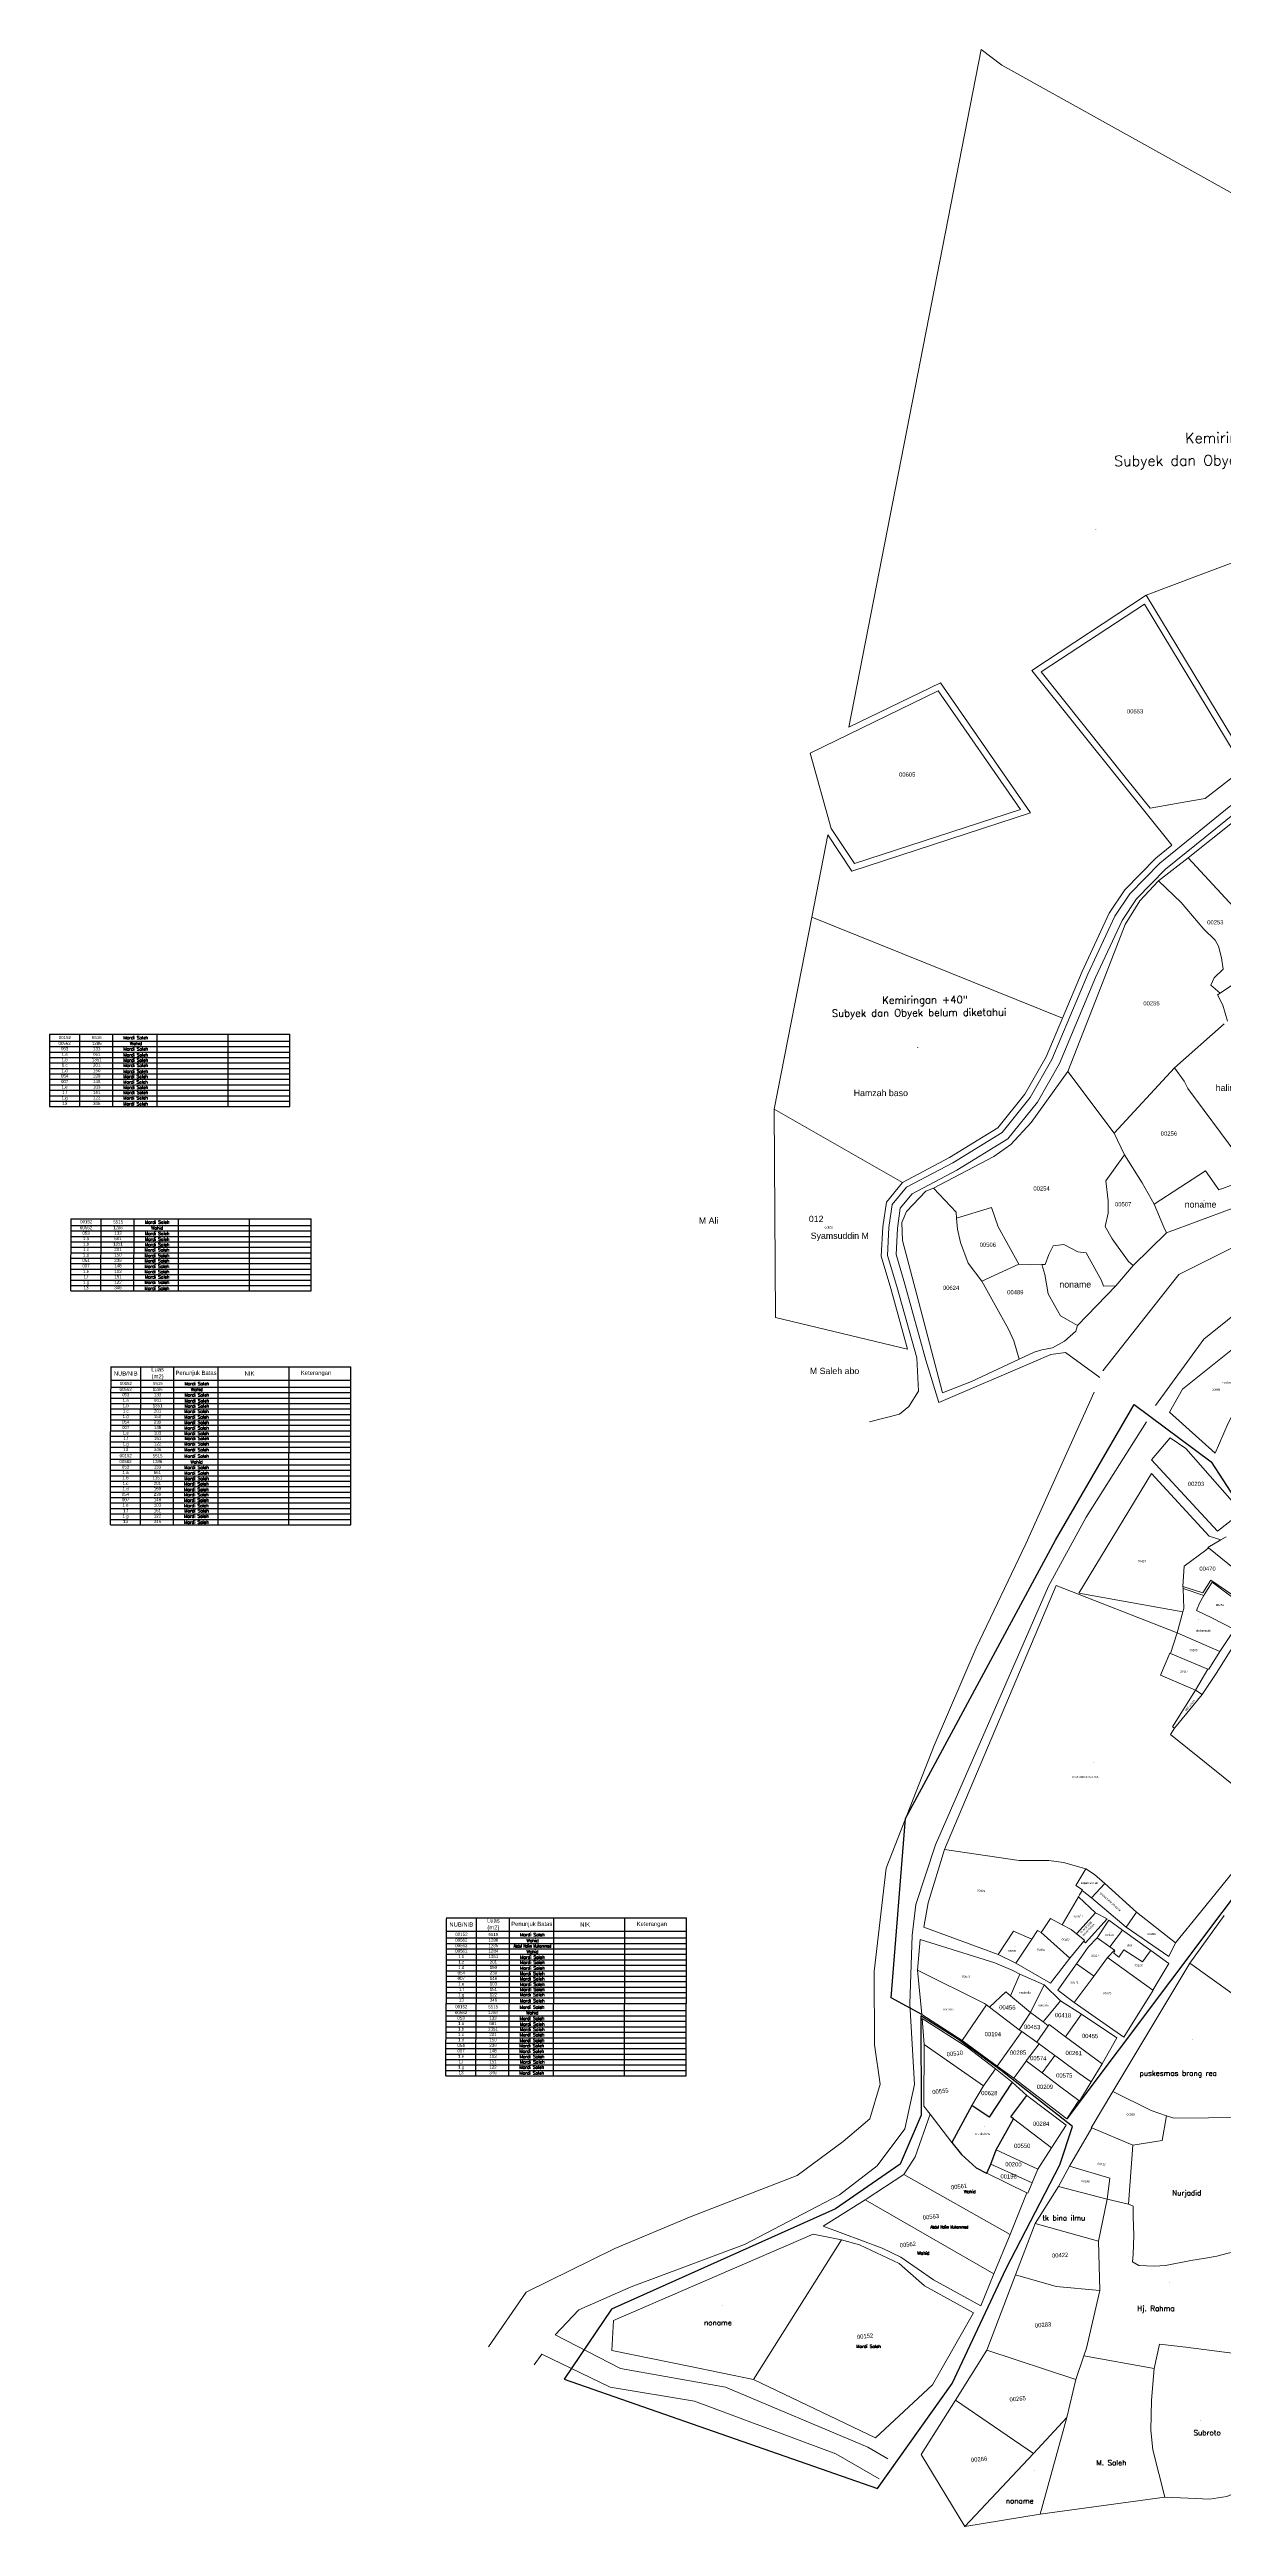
# Model space of a CAD drawing. Header units: metres. Extents: x 338938 to 356758, y 527808 to 538923.
# Drawn here: x 354258 to 354818, y 534124 to 535304 of the extents above; entities that cross this region are included whole.
import ezdxf
from ezdxf.enums import TextEntityAlignment as Align

# ---------------------------------------------------------------- set-up
doc = ezdxf.new("R2010")
doc.units = ezdxf.units.M
doc.header["$MEASUREMENT"] = 0
for name, color, linetype in [('020100', 7, 'Continuous'), ('030100', 160, 'Continuous'), ('040100', 20, 'Continuous'), ('080201', 7, 'Continuous'), ('Bidang sudah ada Hak', 200, 'Continuous'), ('BINGKAI', 7, 'Continuous'), ('Kemiringan +40', 250, 'Continuous'), ('tn_lai', 7, 'Continuous')]:
    doc.layers.add(name, color=color, linetype=linetype)
doc.styles.add('romanc', font='romanc.shx')
doc.styles.add('ROMANS', font='arial.ttf')
doc.styles.get("Standard").update_dxf_attribs({"font": 'arial.ttf'})

msp = doc.modelspace()

# ---------------------------------------------------------------- linework, layer by layer
for p, q in [((354258.3, 534835.2), (354372.8, 534835.2)), ((354258.3, 534831.9), (354372.8, 534831.9)), ((354258.3, 534829.3), (354372.8, 534829.3)), ((354258.3, 534826.7), (354372.8, 534826.7)), ((354258.3, 534824.1), (354372.8, 534824.1)), ((354258.3, 534821.5), (354372.8, 534821.5)), ((354258.3, 534818.9), (354372.8, 534818.9)), ((354258.3, 534816.3), (354372.8, 534816.3)), ((354258.3, 534813.7), (354372.8, 534813.7)), ((354258.3, 534811.1), (354372.8, 534811.1)), ((354258.3, 534808.5), (354372.8, 534808.5)), ((354258.3, 534805.9), (354372.8, 534805.9)), ((354258.3, 534803.3), (354372.8, 534803.3)), ((354258.3, 534800.7), (354372.8, 534800.7)), ((354268.4, 534747.3), (354383, 534747.3)), ((354268.4, 534744.1), (354383, 534744.1)), ((354268.4, 534741.5), (354383, 534741.5)), ((354268.4, 534738.9), (354383, 534738.9)), ((354268.4, 534736.3), (354383, 534736.3)), ((354268.4, 534733.7), (354383, 534733.7)), ((354268.4, 534731.1), (354383, 534731.1)), ((354268.4, 534728.5), (354383, 534728.5)), ((354268.4, 534725.9), (354383, 534725.9)), ((354268.4, 534723.3), (354383, 534723.3)), ((354268.4, 534720.7), (354383, 534720.7)), ((354268.4, 534718.1), (354383, 534718.1)), ((354268.4, 534715.5), (354383, 534715.5)), ((354268.4, 534712.9), (354383, 534712.9)), ((354287.4, 534676.8), (354401.9, 534676.8)), ((354287.4, 534670.4), (354401.9, 534670.4)), ((354287.4, 534667.1), (354401.9, 534667.1)), ((354287.4, 534664.5), (354401.9, 534664.5)), ((354287.4, 534661.9), (354401.9, 534661.9)), ((354287.4, 534659.3), (354401.9, 534659.3)), ((354287.4, 534656.7), (354401.9, 534656.7)), ((354287.4, 534654.1), (354401.9, 534654.1)), ((354287.4, 534651.5), (354401.9, 534651.5)), ((354287.4, 534648.9), (354401.9, 534648.9)), ((354287.4, 534646.3), (354401.9, 534646.3)), ((354287.4, 534643.7), (354401.9, 534643.7)), ((354287.3, 534635.9), (354401.8, 534635.9)), ((354287.3, 534632.7), (354401.8, 534632.7)), ((354287.4, 534641.1), (354401.9, 534641.1)), ((354287.4, 534638.5), (354401.9, 534638.5)), ((354287.4, 534635.9), (354401.9, 534635.9)), ((354287.3, 534630.1), (354401.8, 534630.1)), ((354287.3, 534627.5), (354401.8, 534627.5)), ((354287.3, 534624.9), (354401.8, 534624.9)), ((354287.3, 534622.3), (354401.8, 534622.3)), ((354287.3, 534619.7), (354401.8, 534619.7)), ((354287.3, 534617.1), (354401.8, 534617.1)), ((354287.3, 534614.5), (354401.8, 534614.5)), ((354287.3, 534611.9), (354401.8, 534611.9)), ((354287.3, 534609.3), (354401.8, 534609.3)), ((354287.3, 534606.7), (354401.8, 534606.7)), ((354287.3, 534604.1), (354401.8, 534604.1)), ((354287.3, 534601.5), (354401.8, 534601.5)), ((354447.3, 534414.3), (354561.8, 534414.3)), ((354447.3, 534407.9), (354561.8, 534407.9)), ((354447.3, 534404.7), (354561.8, 534404.7)), ((354447.3, 534402.1), (354561.8, 534402.1)), ((354447.3, 534399.5), (354561.8, 534399.5)), ((354447.3, 534396.9), (354561.8, 534396.9)), ((354447.3, 534394.3), (354561.8, 534394.3)), ((354447.3, 534391.7), (354561.8, 534391.7)), ((354447.3, 534389.1), (354561.8, 534389.1)), ((354447.3, 534386.5), (354561.8, 534386.5)), ((354447.1, 534373.5), (354561.6, 534373.5)), ((354447.3, 534383.9), (354561.8, 534383.9)), ((354447.3, 534381.3), (354561.8, 534381.3)), ((354447.3, 534378.7), (354561.8, 534378.7)), ((354447.3, 534376.1), (354561.8, 534376.1)), ((354447.3, 534373.5), (354561.8, 534373.5)), ((354447.1, 534370.2), (354561.6, 534370.2)), ((354447.1, 534367.6), (354561.6, 534367.6)), ((354447.1, 534365), (354561.6, 534365)), ((354447.1, 534362.4), (354561.6, 534362.4)), ((354447.1, 534359.8), (354561.6, 534359.8)), ((354447.1, 534357.2), (354561.6, 534357.2)), ((354447.1, 534354.6), (354561.6, 534354.6)), ((354447.1, 534352), (354561.6, 534352)), ((354447.1, 534349.4), (354561.6, 534349.4)), ((354447.1, 534346.8), (354561.6, 534346.8)), ((354447.1, 534344.2), (354561.6, 534344.2)), ((354447.1, 534341.6), (354561.6, 534341.6)), ((354447.1, 534339), (354561.6, 534339))]:
    msp.add_line(p, q)
at = {"lineweight": 9, "elevation": 58.9}
for points in [[(354717, 534336), (354724, 534329.6)], [(354705, 534292.6), (354704.7, 534292.7), (354699.8, 534295.2), (354692.9, 534301.5), (354688.3, 534307.3)]]:
    msp.add_lwpolyline(points, dxfattribs=at)
at = {"layer": '020100'}
for p, q in [((354258.4, 534800.7), (354258.5, 534835.2)), ((354272.7, 534800.7), (354272.8, 534835.2)), ((354288.4, 534800.7), (354288.5, 534835.2)), ((354309.6, 534800.7), (354309.6, 534835.2)), ((354343.4, 534800.7), (354343.4, 534835.2)), ((354372.8, 534800.7), (354372.8, 534835.2)), ((354268.5, 534712.9), (354268.6, 534747.3)), ((354282.8, 534712.9), (354282.9, 534747.3)), ((354298.5, 534712.9), (354298.6, 534747.3)), ((354319.8, 534712.9), (354319.8, 534747.3)), ((354353.6, 534712.9), (354353.6, 534747.3)), ((354383, 534712.9), (354383, 534747.3)), ((354287.4, 534635.9), (354287.6, 534676.3)), ((354301.7, 534635.9), (354301.8, 534676.8)), ((354317.5, 534635.9), (354317.5, 534676.8)), ((354338.7, 534635.9), (354338.7, 534676.8)), ((354372.5, 534635.9), (354372.5, 534676.8)), ((354401.9, 534635.9), (354401.9, 534676.8)), ((354287.3, 534601.5), (354287.4, 534635.9)), ((354301.6, 534601.5), (354301.7, 534635.9)), ((354317.3, 534601.5), (354317.4, 534635.9)), ((354338.6, 534601.5), (354338.6, 534635.9)), ((354372.4, 534601.5), (354372.4, 534635.9)), ((354401.8, 534601.5), (354401.8, 534635.9)), ((354447.4, 534373.5), (354447.5, 534413.8)), ((354461.7, 534373.5), (354461.8, 534414.3)), ((354477.4, 534373.5), (354477.5, 534414.3)), ((354498.6, 534373.5), (354498.6, 534414.3)), ((354532.4, 534373.5), (354532.4, 534414.3)), ((354561.8, 534373.5), (354561.8, 534414.3)), ((354447.2, 534339), (354447.3, 534373.5)), ((354461.5, 534339), (354461.6, 534373.5)), ((354477.2, 534339), (354477.3, 534373.5)), ((354498.5, 534339), (354498.5, 534373.5)), ((354532.2, 534339), (354532.2, 534373.5)), ((354561.6, 534339), (354561.6, 534373.5))]:
    msp.add_line(p, q, dxfattribs=at)
at = {"layer": '020100', "lineweight": 9}
for points in [[(354621.5, 534890.9), (354629.2, 534930.2), (354640.6, 534912.9), (354725.8, 534940.7), (354682.8, 535002.5), (354639.2, 534981.4), (354702.3, 535304.2), (354712, 535296.8), (354826.6, 535233.1), (354956.5, 535180.6)], [(354842, 535067.3), (354780.9, 535044.3)], [(354780.9, 535044.3), (354726.4, 535008.4), (354769.2, 534955), (354793.1, 534925.2), (354785.4, 534919), (354770.7, 534904), (354763.3, 534892.9), (354750.3, 534865), (354741, 534842.8)], [(354780.9, 535044.3), (354833.5, 534957.4), (354864.5, 534981.1), (354884, 534997.6)], [(354603.6, 534799.5), (354621.5, 534890.9)], [(354621.5, 534890.9), (354741, 534842.8)], [(354741, 534842.8), (354733.2, 534824.4), (354723.1, 534806.7), (354710.2, 534790.6), (354687.2, 534776.5), (354664.7, 534764.6)], [(354603.6, 534799.5), (354664.7, 534764.6)], [(354664.7, 534764.6), (354657.1, 534755.2), (354655.3, 534743.4), (354654.6, 534729.5), (354659.2, 534714.1), (354667.2, 534685.1), (354604.3, 534700.3), (354603.6, 534799.5)], [(354804.3, 534522.8), (354793.4, 534505.3), (354794.4, 534504.7)], [(354807.6, 534520.7), (354804.3, 534522.8)], [(354671.9, 534389.3), (354673.9, 534368.2), (354693.1, 534355.9)], [(354801.6, 534392.7), (354765, 534331.5)], [(354801.6, 534392.7), (354765, 534331.5)], [(354728.7, 534355), (354729.8, 534354.3)], [(354827.1, 534319.2), (354794, 534318.8), (354790.5, 534319.9)], [(354739.1, 534286.3), (354727.9, 534268.7)], [(354758.2, 534260.3), (354762.2, 534280.3)], [(354762.2, 534280.3), (354772.4, 534277.9)], [(354823.3, 534255.2), (354819.9, 534254.6), (354814.5, 534253.1), (354809.2, 534252.2), (354802.1, 534251), (354790.1, 534248.7), (354784.6, 534248.4), (354777.3, 534248.7), (354774.4, 534250.5), (354774.6, 534253.9), (354774.9, 534262.9), (354774.6, 534272), (354774.6, 534277), (354772.4, 534277.9)], [(354593.8, 534194.3), (354563, 534200.8), (354526.3, 534208.2), (354527, 534222.5), (354576.6, 534243.9), (354622.2, 534263.6), (354635.6, 534260.9)], [(354828, 534206.2), (354799.8, 534209.7), (354787.2, 534211.2), (354784.7, 534199.6)], [(354751.2, 534205.6), (354784.7, 534199.6)], [(354784.7, 534199.6), (354783.4, 534184.5), (354783.1, 534170.3), (354784, 534160.8), (354789.8, 534138.4)], [(354730.4, 534130.3), (354743, 534176.3)], [(354789.8, 534138.4), (354730.4, 534130.3)], [(354789.8, 534138.4), (354800.9, 534137.8), (354811.1, 534137.3), (354819.3, 534138.6), (354828.9, 534142.8)], [(354730.4, 534130.3), (354694.5, 534124.4)]]:
    msp.add_lwpolyline(points, dxfattribs=at)
for points, elevation in [([(354836.7, 534757.7), (354790.5, 534740.6)], 56.5), ([(354766.4, 534715.3), (354748.2, 534696.4)], 57.5), ([(354836.9, 534694.9), (354826.7, 534689), (354798.1, 534666.1), (354792, 534655.2), (354813.8, 534635.6), (354819.9, 534649.9), (354827, 534663.4), (354847.1, 534674.1)], 43.6), ([(354795.7, 534550.1), (354737.9, 534572.6), (354684.8, 534446.8)], 56.4), ([(354798.3, 534560.1), (354798.8, 534561.7), (354798.5, 534571.2)], 55.2), ([(354798.4, 534572.1), (354798.5, 534571.2)], 55.2), ([(354798.5, 534571.2), (354808.3, 534567.8)], 55.2), ([(354795.7, 534550.1), (354798.3, 534560.1)], 55.2), ([(354794.8, 534402.4), (354806.7, 534417), (354842.7, 534461.3)], 54.9), ([(354750.3, 534427.3), (354750.5, 534427.7), (354747.3, 534429.7), (354752.1, 534437.7)], 61), ([(354761.1, 534430.6), (354756.2, 534434.9), (354752.1, 534437.7)], 56.4), ([(354740.9, 534411), (354748.6, 534424.3)], 61), ([(354748.6, 534424.3), (354749.1, 534425.2), (354750.3, 534427.3)], 61), ([(354756.7, 534416.7), (354748.6, 534424.3)], 61), ([(354754.8, 534423.8), (354750.3, 534427.3)], 56.4), ([(354761.1, 534430.6), (354754.8, 534423.8)], 56.4), ([(354771.4, 534409.8), (354754.8, 534423.8)], 58.2), ([(354761.1, 534430.6), (354776.3, 534417)], 58.2), ([(354726.4, 534404.2), (354717.6, 534408), (354710.3, 534396.8)], 61), ([(354747.6, 534406.7), (354756.7, 534416.7)], 60), ([(354756.7, 534416.7), (354762.2, 534413.8), (354752, 534402.4), (354751.1, 534403.1)], 60), ([(354757.5, 534404.8), (354763.1, 534413.1), (354769.5, 534408.4)], 59.9), ([(354769.5, 534408.4), (354763.6, 534400.5)], 59.9), ([(354769.5, 534408.4), (354783, 534398.7)], 59.9), ([(354718.8, 534392.7), (354710.3, 534396.8)], 61), ([(354763.6, 534400.5), (354757.5, 534404.8)], 59.9), ([(354765.8, 534398.9), (354763.6, 534400.5)], 59.9), ([(354732.3, 534382.4), (354720.7, 534387.5)], 59.7), ([(354732.3, 534382.4), (354725.7, 534369.2)], 59.7), ([(354732.3, 534382.4), (354740, 534374.8)], 59.7)]:
    msp.add_lwpolyline(points, dxfattribs=dict(at, elevation=elevation))
msp.add_lwpolyline([(354836.9, 534694.9), (354826.7, 534689), (354798.1, 534666.1), (354792, 534655.2), (354813.8, 534635.6), (354819.9, 534649.9), (354827, 534663.4), (354847.1, 534674.1)], close=True, dxfattribs=at)
at = {"layer": '030100', "lineweight": 9}
for points in [[(355777.7, 535152.9), (355777.5, 535151.1), (355763.3, 535069.3), (355752.2, 535059.6), (355727, 535044.6), (355653.6, 535033.9), (355554.5, 535018.1), (355478.7, 534993.8), (355372.9, 534965.3), (355313.4, 534938.1), (355242.7, 534897.2), (355187.6, 534821.1), (355145.7, 534784), (355080.2, 534741.1), (355025, 534737.2), (354984.9, 534736.9), (354906.8, 534746.6), (354850.9, 534748), (354796.4, 534720.7), (354760.2, 534674.9)], [(354830.9, 534708.1), (354808.3, 534689.9), (354785.3, 534658.4)], [(354756.1, 534664.7), (354723.5, 534592.4), (354699.9, 534542.9), (354679.8, 534496.3), (354656.9, 534438), (354651.3, 534388.7), (354651.4, 534353.8), (354654.1, 534335.1), (354649.2, 534318.5), (354636.5, 534307.8), (354614.5, 534291.6), (354564, 534272), (354527.7, 534256.7)], [(354781, 534650.5), (354752.3, 534605.1), (354734.3, 534572.3), (354680.5, 534449.1), (354671.1, 534420.6), (354669.3, 534405.9), (354668.2, 534373.3), (354670.5, 534334.9), (354665.8, 534313.7), (354652.7, 534296.1), (354634.7, 534282.3), (354589.4, 534258.7), (354535.5, 534238.5)], [(354527.7, 534256.7), (354485.5, 534236), (354467.5, 534210)], [(354535.5, 534238.5), (354510.5, 534227.6), (354499.3, 534215.6)], [(354499.3, 534215.6), (354530.4, 534199.6), (354580.4, 534190.8), (354648.3, 534162.1), (354657.8, 534156.6)], [(354492.9, 534206.5), (354489.3, 534201.3)], [(354653.7, 534147.1), (354633, 534159), (354565.7, 534184), (354525.5, 534190.7), (354492.9, 534206.5)]]:
    msp.add_lwpolyline(points, dxfattribs=at)
at = {"layer": '040100', "lineweight": 9}
for points in [[(354821.2, 534944.2), (354787.4, 534916.7), (354773.1, 534902.1), (354765.9, 534891.4), (354753.1, 534863.8), (354735.9, 534823.1), (354725.6, 534805), (354712.2, 534788.4), (354688.7, 534773.9), (354666.7, 534762.3), (354659.9, 534754), (354658.3, 534743.1), (354657.6, 534729.8), (354662.1, 534715), (354671.5, 534681)], [(354823.7, 534941), (354790.1, 534913.8), (354776.2, 534899.6), (354769.4, 534889.4), (354756.7, 534862.2), (354739.5, 534821.3), (354729, 534802.8), (354714.9, 534785.3), (354690.7, 534770.4), (354669.3, 534759.1), (354663.7, 534752.3), (354662.3, 534742.7), (354661.7, 534730.3), (354665.9, 534716.1), (354675.9, 534679.9)], [(354671.5, 534681), (354672.4, 534665.1), (354667.7, 534657.9), (354663.3, 534654.2), (354649, 534650.5)], [(354675.9, 534679.9), (354682.1, 534659.8), (354727.3, 534679.1), (354735.4, 534682.6), (354742.4, 534683.6), (354758.8, 534671.6)]]:
    msp.add_lwpolyline(points, dxfattribs=at)
at = {"layer": '040100'}
msp.add_lwpolyline([(354673.9, 534368.2), (354659.4, 534376.1), (354666.1, 534461.6), (354737.7, 534594.2), (354775.2, 534658.8), (354811.8, 534631.5), (354822.9, 534614.3), (354851, 534588.4), (354911.2, 534540.7), (354907.2, 534528.5), (354841.8, 534450), (354743.1, 534318.6)], dxfattribs=at)
msp.add_lwpolyline([(354717.7, 534318.6), (354716.4, 534319.5), (354724, 534329.6), (354717, 534336), (354706, 534319.4), (354697.8, 534324.9), (354688.3, 534307.3), (354692.9, 534301.5), (354699.8, 534295.2), (354704.7, 534292.7), (354705, 534292.6), (354706.9, 534296.9), (354709.3, 534303.8), (354709.4, 534303.8)], close=True, dxfattribs=at)
at = {"layer": 'Bidang sudah ada Hak', "lineweight": 9}
for points in [[(354808.9, 534947.4), (354827.4, 534961.8), (354780, 535040.1), (354730.8, 535007.8), (354771.5, 534956.9), (354782.8, 534942.8), (354799.8, 534945.9), (354808.9, 534947.4)], [(354721, 534942.3), (354681.8, 534998.7), (354620.7, 534969.1), (354630.7, 534933.2), (354641.9, 534916.5), (354721, 534942.3)], [(354766.4, 534715.3), (354760.5, 534715.2), (354759.6, 534717.8), (354752.2, 534731), (354748.3, 534731.5), (354741.6, 534735), (354736.6, 534734.4), (354734.4, 534730.3), (354732.7, 534725.5), (354731.2, 534725.5)], [(354814.8, 534598.4), (354826.4, 534607.6), (354799.7, 534637.9), (354792.3, 534642.9), (354783.4, 534632.4), (354814.8, 534598.4)], [(354842.7, 534461.3), (354905.7, 534538.7), (354903.1, 534544.3), (354850.9, 534585.1), (354845.1, 534577.7), (354838.5, 534569.4), (354833.1, 534560.1), (354833, 534560), (354826.5, 534550.1), (354819.8, 534539.5), (354814.6, 534531.1), (354807.6, 534520.7)], [(354792.5, 534540.2), (354795.7, 534550.1)], [(354804.3, 534522.8), (354787.7, 534529.9), (354792.1, 534540.4), (354792.5, 534540.2)], [(354794.4, 534504.7), (354807.6, 534520.7)], [(354794.4, 534504.7), (354792.5, 534501.6), (354842.7, 534461.3)], [(354818.1, 534415.4), (354801.6, 534392.7)], [(354720.7, 534387.5), (354717.3, 534389.2), (354708.7, 534392.8), (354673.2, 534403.9), (354671.9, 534389.3)], [(354671.9, 534389.3), (354703.8, 534373.5), (354704.7, 534372.8)], [(354801.6, 534392.7), (354830.3, 534372.2)], [(354704.7, 534372.8), (354693.1, 534355.9)], [(354704.7, 534372.8), (354706.2, 534371.7)], [(354706.2, 534371.7), (354714, 534379), (354716.2, 534377.1)], [(354725.7, 534369.2), (354716.2, 534377.1)], [(354750.1, 534368.4), (354740, 534374.8)], [(354706.2, 534371.7), (354720.4, 534361)], [(354720.4, 534361), (354725.7, 534369.2)], [(354720.4, 534361), (354721.6, 534360.2)], [(354731.8, 534364.7), (354725.7, 534369.2)], [(354734.2, 534362.9), (354728.7, 534355)], [(354734.2, 534362.9), (354731.8, 534364.7)], [(354742.4, 534357.6), (354734.6, 534363.4), (354734.2, 534362.9)], [(354750.1, 534368.4), (354743.1, 534358.6), (354742.4, 534357.6)], [(354759.9, 534344.8), (354766.8, 534357.1), (354750.1, 534368.4)], [(354693.1, 534355.9), (354709.8, 534343.7)], [(354709.8, 534343.7), (354721.6, 534360.2)], [(354721.6, 534360.2), (354728.7, 534355)], [(354723.7, 534346.1), (354729.8, 534354.3)], [(354729.8, 534354.3), (354730, 534354.1), (354737.4, 534348.7)], [(354737.4, 534348.7), (354731.3, 534340.4)], [(354754.7, 534336.1), (354749, 534340.1), (354740.2, 534346.6), (354737.4, 534348.7)], [(354759.9, 534344.8), (354742.4, 534357.6)], [(354709.8, 534343.7), (354717.8, 534337.9)], [(354723.7, 534346.1), (354723.7, 534346), (354717.8, 534337.9)], [(354717.8, 534337.9), (354743.1, 534318.6), (354748.7, 534327.3)], [(354723.7, 534346.1), (354731.3, 534340.4)], [(354731.3, 534340.4), (354739.6, 534334.1), (354748.7, 534327.3)], [(354754.7, 534336.1), (354759.9, 534344.8)], [(354748.7, 534327.3), (354749.1, 534326.9), (354754.7, 534336.1)], [(354765, 534331.5), (354754.7, 534314.3), (354755, 534314.2)], [(354765, 534331.5), (354783.3, 534322.5), (354790.5, 534319.9)], [(354755, 534314.2), (354744.4, 534296)], [(354774.5, 534306), (354755, 534314.2)], [(354790.5, 534319.9), (354788.4, 534308.2), (354774.5, 534306)], [(354772.4, 534277.9), (354774.5, 534306)], [(354744.4, 534296), (354739.1, 534286.3)], [(354744.4, 534296), (354763.6, 534290.2), (354762.2, 534280.3)], [(354762.2, 534280.3), (354739.1, 534286.3)], [(354727.9, 534268.7), (354718.6, 534244.2)], [(354758.2, 534260.3), (354727.9, 534268.7)], [(354593.8, 534194.3), (354651.9, 534166.6), (354679.1, 534191.8), (354698.6, 534226.1), (354675.3, 534239), (354663.1, 534249.6), (354644.3, 534258.6), (354635.6, 534260.9)], [(354635.6, 534260.9), (354593.8, 534194.3)], [(354758.2, 534260.3), (354758.7, 534236.7)], [(354718.6, 534244.2), (354705, 534208.3)], [(354758.7, 534236.7), (354737.9, 534238.7), (354718.6, 534244.2)], [(354751.2, 534205.6), (354752.5, 534209.3), (354758.7, 534236.7)], [(354705, 534208.3), (354690, 534184.5)], [(354747.4, 534194.4), (354705, 534208.3)], [(354751.2, 534205.6), (354747.4, 534194.4)], [(354690, 534184.5), (354673.7, 534158.7), (354694.5, 534124.4)], [(354690, 534184.5), (354727.2, 534159.2)], [(354743, 534176.3), (354747.4, 534194.4)], [(354743, 534176.3), (354727.2, 534159.2)], [(354727.2, 534159.2), (354722.1, 534153.7), (354694.5, 534124.4)]]:
    msp.add_lwpolyline(points, dxfattribs=at)
for points, elevation in [([(354834.5, 534946), (354800.8, 534919.2)], 57.5), ([(354800.8, 534919.2), (354786.7, 534908.3)], 57.5), ([(354800.8, 534919.2), (354822.4, 534895.9), (354837, 534868.7)], 57.5), ([(354786.7, 534908.3), (354777.8, 534898.7), (354770.8, 534887.5), (354758.1, 534854.8), (354743.6, 534817.5)], 57.5), ([(354816.1, 534854.8), (354811.7, 534858.5), (354813.2, 534862), (354817.5, 534866.1), (354816.7, 534871.6), (354815.4, 534877.1), (354813.8, 534880), (354808.3, 534885.3), (354797.6, 534897.9), (354786.7, 534908.3)], 57.5), ([(354837, 534868.7), (354816.1, 534854.8)], 56.5), ([(354819.6, 534841.4), (354817.4, 534849.1), (354814.9, 534854), (354816.1, 534854.8)], 56.5), ([(354794.4, 534819.2), (354818.1, 534840.1)], 57.5), ([(354743.6, 534817.5), (354726, 534793.1), (354716.3, 534782.7), (354708.2, 534777), (354679.5, 534761.9)], 57.5), ([(354765.6, 534788), (354743.6, 534817.5)], 57.5), ([(354765.6, 534788), (354794.4, 534819.2)], 57.5), ([(354831, 534766.8), (354824, 534777.9), (354800.7, 534809.4), (354799, 534812.8), (354794.4, 534819.2)], 55.8), ([(354765.6, 534788), (354770.6, 534777.8)], 57.5), ([(354774.6, 534725), (354772.5, 534727), (354764.6, 534737.8), (354761.3, 534743.6), (354762.8, 534749.9), (354762.7, 534755.9), (354761.6, 534765.4), (354770.6, 534777.8)], 57.5), ([(354770.6, 534777.8), (354779, 534764.4), (354784.6, 534754.2)], 57.5), ([(354679.5, 534761.9), (354675.9, 534760.4), (354666.7, 534750.7), (354664.5, 534745.5), (354664.7, 534736.9), (354672.3, 534708.1), (354683.8, 534664.4), (354697.7, 534669.8), (354720.3, 534680.4)], 57.5), ([(354690.4, 534747.5), (354690.3, 534750.5), (354679.5, 534761.9)], 57.5), ([(354831, 534766.8), (354815.5, 534761.1), (354809.1, 534770.1), (354784.6, 534754.2)], 57.5), ([(354720.1, 534725.6), (354710.4, 534743.4), (354707.1, 534752.7), (354690.4, 534747.5)], 57.5), ([(354784.6, 534754.2), (354789.2, 534743.2), (354790.5, 534740.6)], 55.8), ([(354690.4, 534747.5), (354691, 534742.3), (354692.4, 534735.9), (354696.1, 534726.2), (354702.6, 534717.6)], 57.5), ([(354790.5, 534740.6), (354774.6, 534725)], 55.8), ([(354720.1, 534725.6), (354702.6, 534717.6)], 57.5), ([(354720.3, 534680.4), (354717.8, 534689.2), (354715.3, 534694.7), (354702.6, 534717.6)], 57.5), ([(354720.1, 534725.6), (354725.7, 534725.3), (354731.2, 534725.5)], 57.5), ([(354748.2, 534696.4), (354744.8, 534698.4), (354740.1, 534701), (354737.2, 534706.2), (354734.2, 534711.5), (354732.5, 534720.8), (354731.2, 534725.5)], 57.5), ([(354766.4, 534715.3), (354774.6, 534725)], 57.5), ([(354720.3, 534680.4), (354727.5, 534683.8), (354731.2, 534684.9), (354736.3, 534685.8), (354741.9, 534689), (354747.3, 534693.7), (354748.2, 534696.4)], 57.5), ([(354816.5, 534594.3), (354810.8, 534596.1), (354783.4, 534625.9), (354748.7, 534569), (354798.3, 534560.1)], 55.2), ([(354810.6, 534590.5), (354809.3, 534589.4), (354799, 534581.8), (354798.4, 534572.1)], 55.2), ([(354816.5, 534594.3), (354810.3, 534590.7), (354810.6, 534590.5)], 55.2), ([(354810.6, 534590.5), (354834.8, 534570.8)], 55.2), ([(354819, 534595.8), (354816.5, 534594.3)], 55.2), ([(354798.4, 534572.1), (354807.9, 534569.1), (354811.6, 534575.2), (354829.2, 534563.3), (354834.8, 534570.8)], 55.2), ([(354822.9, 534551.6), (354829.3, 534561.4), (354812.3, 534574.2), (354808.5, 534568.1), (354808.3, 534567.8)], 55.2), ([(354808.3, 534567.8), (354806.3, 534564.1), (354804.9, 534560.7), (354812.2, 534557.2), (354822.9, 534551.6)], 55.2), ([(354822.9, 534551.6), (354816, 534541.1), (354795.7, 534550.1)], 55.2), ([(354795.7, 534550.1), (354816, 534541.1), (354810.7, 534532.7), (354810.3, 534532.8)], 55.2), ([(354810.3, 534532.8), (354792.5, 534540.2)], 55.2), ([(354804.3, 534522.8), (354810.3, 534532.8)], 55.2), ([(354684.8, 534446.8), (354677, 534421.5), (354674.9, 534409.9), (354710.3, 534396.8)], 61), ([(354752.1, 534437.7), (354741.4, 534440.7), (354734.4, 534441.6), (354720.4, 534441.6), (354684.8, 534446.8)], 56.4), ([(354730.9, 534407.3), (354729.1, 534408.3), (354726.4, 534404.2)], 61), ([(354740.9, 534411), (354737.3, 534412.9), (354735.2, 534414), (354730.9, 534407.3)], 61), ([(354740.9, 534411), (354745.1, 534408.8), (354747.6, 534406.7)], 61), ([(354776.3, 534417), (354771.4, 534409.8)], 58.2), ([(354794.8, 534402.4), (354791.7, 534395.9), (354771.4, 534409.8)], 58.2), ([(354794.8, 534402.4), (354776.3, 534417)], 58.2), ([(354726.4, 534404.2), (354718.8, 534392.7)], 61), ([(354730.9, 534407.3), (354744.5, 534395)], 61), ([(354744.5, 534395), (354751.1, 534403.1)], 61), ([(354751.1, 534403.1), (354751.5, 534403.6), (354747.6, 534406.7)], 61), ([(354757.5, 534404.8), (354753.2, 534400.3), (354747.6, 534392.3)], 59.9), ([(354765.8, 534398.9), (354762.5, 534395.4)], 59.9), ([(354783, 534398.7), (354782.4, 534398), (354779.1, 534393.3), (354770.2, 534399.1), (354768.2, 534396.1), (354767.9, 534395.6), (354765.5, 534397.4), (354766, 534398.5), (354765.8, 534398.9)], 59.9), ([(354784.1, 534379.9), (354791.6, 534392.5), (354783, 534398.7)], 59.9), ([(354720.7, 534387.5), (354716.2, 534377.1)], 59.7), ([(354718.8, 534392.7), (354735.3, 534383.1), (354744.5, 534395)], 61), ([(354747.6, 534392.3), (354738.7, 534379.9), (354746.6, 534373.9)], 59.9), ([(354756, 534386.6), (354746.6, 534373.9)], 59.9), ([(354747.6, 534392.3), (354755.8, 534386.7), (354756, 534386.6)], 59.9), ([(354762.5, 534395.4), (354756, 534386.6)], 59.9), ([(354762.5, 534395.4), (354784.1, 534379.9)], 59.9), ([(354740, 534374.8), (354732.6, 534365.7), (354731.8, 534364.7)], 59.7), ([(354746.6, 534373.9), (354770.2, 534357.4), (354784.2, 534379.9), (354784.1, 534379.9)], 59.9), ([(354709, 534342.4), (354695.5, 534352.7), (354674.1, 534366.4), (354675.1, 534354)], 58.9), ([(354675.1, 534354), (354674.9, 534324.6), (354678, 534320.7)], 58.9), ([(354675.1, 534354), (354703.3, 534334.3)], 58.9), ([(354709, 534342.4), (354703.3, 534334.3)], 58.9), ([(354717, 534336), (354709, 534342.4)], 58.9), ([(354697.8, 534324.9), (354706, 534319.4), (354717, 534336)], 58.9), ([(354703.3, 534334.3), (354697.8, 534324.9)], 58.9), ([(354717.7, 534318.6), (354716.4, 534319.5), (354724, 534329.6)], 58.9), ([(354735.8, 534304.8), (354742.8, 534315.6), (354724, 534329.6)], 58.9), ([(354678, 534320.7), (354670.8, 534300.5), (354665.4, 534292.1)], 58.9), ([(354688.3, 534307.3), (354678, 534320.7)], 58.9), ([(354697.8, 534324.9), (354688.3, 534307.3)], 58.9), ([(354709.4, 534303.8), (354717.7, 534318.6)], 58.9), ([(354717.7, 534318.6), (354717.7, 534318.5), (354735.8, 534304.8)], 58.9), ([(354709.4, 534303.8), (354709.3, 534303.8), (354706.9, 534296.9)], 58.9), ([(354709.4, 534303.8), (354729.3, 534294.5)], 58.9), ([(354729.3, 534294.5), (354735.8, 534304.8)], 58.9), ([(354665.4, 534292.1), (354647.4, 534280.3), (354646.9, 534279.9)], 58.9), ([(354665.4, 534292.1), (354716, 534263.5)], 58.9), ([(354705, 534292.6), (354706.9, 534296.9)], 58.9), ([(354724, 534283.3), (354705, 534292.6)], 58.9), ([(354726.5, 534288), (354706.9, 534296.9)], 58.9), ([(354726.5, 534288), (354729.3, 534294.5)], 58.9), ([(354646.9, 534279.9), (354627, 534267.4), (354655, 534257), (354663.9, 534252.6), (354679.5, 534241.9), (354702.1, 534229.5), (354708.2, 534244.7)], 58.9), ([(354646.9, 534279.9), (354708.2, 534244.7)], 58.9), ([(354716, 534263.5), (354724, 534283.3)], 58.9), ([(354724, 534283.3), (354724.5, 534283.2), (354726.5, 534288)], 58.9), ([(354708.2, 534244.7), (354716, 534263.5)], 58.9)]:
    msp.add_lwpolyline(points, dxfattribs=dict(at, elevation=elevation))
at = {"layer": 'BINGKAI', "color": 1}
msp.add_lwpolyline([(354652.9, 534142.4), (354688.4, 534192.5), (354714.1, 534247.2), (354739.7, 534296.6), (354745.8, 534314.9), (354711.7, 534341.5), (354690.9, 534356.7), (354673.5, 534367.6), (354673.7, 534320.3), (354663.6, 534296.9), (354632.8, 534275.6), (354526.1, 534227.9), (354503.5, 534194.5), (354652.9, 534142.4)], dxfattribs=at)

# ---------------------------------------------------------------- texts
for s, insert, char_height, width, attachment_point in [('00152', (354265.6, 534834.4), 1.5, 13.87, 2), ('5515', (354280.8, 534834.4), 1.5, 15.43, 2), ('00562', (354265.5, 534831.6), 1.5, 13.87, 2), ('053', (354265.5, 534829), 1.5, 13.87, 2), ('1.a', (354265.5, 534826.4), 1.5, 13.87, 2), ('1.b', (354265.5, 534823.8), 1.5, 13.87, 2), ('1.c', (354265.5, 534821.2), 1.5, 13.87, 2), ('1286', (354280.8, 534831.6), 1.5, 15.43, 2), ('1351', (354280.8, 534823.8), 1.5, 15.43, 2), ('661', (354280.8, 534826.4), 1.5, 15.43, 2), ('201', (354280.8, 534821.2), 1.5, 15.43, 2), ('133', (354280.8, 534829), 1.5, 15.43, 2), ('054', (354265.5, 534816), 1.5, 13.87, 2), ('007', (354265.5, 534813.4), 1.5, 13.87, 2), ('1.d', (354265.5, 534818.6), 1.5, 13.87, 2), ('1.e', (354265.5, 534810.8), 1.5, 13.87, 2), ('239', (354280.8, 534816), 1.5, 15.43, 2), ('150', (354280.8, 534818.6), 1.5, 15.43, 2), ('148', (354280.8, 534813.4), 1.5, 15.43, 2), ('103', (354280.8, 534810.8), 1.5, 15.43, 2), ('1.g', (354265.5, 534805.6), 1.5, 13.87, 2), ('1.f', (354265.5, 534808.2), 1.5, 13.87, 2), ('13', (354265.5, 534803), 1.5, 13.87, 2), ('346', (354280.8, 534803), 1.5, 15.43, 2), ('151', (354280.8, 534808.2), 1.5, 15.43, 2), ('122', (354280.8, 534805.6), 1.5, 15.43, 2), ('00562', (354275.7, 534743.8), 1.5, 13.87, 2), ('00152', (354275.8, 534746.6), 1.5, 13.87, 2), ('053', (354275.7, 534741.2), 1.5, 13.87, 2), ('1.a', (354275.7, 534738.6), 1.5, 13.87, 2), ('5515', (354291, 534746.5), 1.5, 15.43, 2), ('1286', (354290.9, 534743.8), 1.5, 15.43, 2), ('133', (354290.9, 534741.2), 1.5, 15.43, 2), ('661', (354290.9, 534738.6), 1.5, 15.43, 2), ('054', (354275.7, 534728.2), 1.5, 13.87, 2), ('1.b', (354275.7, 534736), 1.5, 13.87, 2), ('1.c', (354275.7, 534733.4), 1.5, 13.87, 2), ('1.d', (354275.7, 534730.8), 1.5, 13.87, 2), ('1351', (354290.9, 534736), 1.5, 15.43, 2), ('201', (354290.9, 534733.4), 1.5, 15.43, 2), ('150', (354290.9, 534730.8), 1.5, 15.43, 2), ('239', (354290.9, 534728.2), 1.5, 15.43, 2), ('007', (354275.7, 534725.6), 1.5, 13.87, 2), ('1.e', (354275.7, 534723), 1.5, 13.87, 2), ('1.g', (354275.7, 534717.8), 1.5, 13.87, 2), ('1.f', (354275.7, 534720.4), 1.5, 13.87, 2), ('13', (354275.7, 534715.2), 1.5, 13.87, 2), ('148', (354290.9, 534725.6), 1.5, 15.43, 2), ('103', (354290.9, 534723), 1.5, 15.43, 2), ('151', (354290.9, 534720.4), 1.5, 15.43, 2), ('122', (354290.9, 534717.8), 1.5, 15.43, 2), ('346', (354290.9, 534715.2), 1.5, 15.43, 2), ('NUB/NIB', (354294.6, 534673.6), 2, 37.529, 5), ('00152', (354294.7, 534669.6), 1.5, 13.87, 2), ('Luas\\P(m2)', (354309.8, 534673.6), 2, 15.63, 5), ('5515', (354309.9, 534669.6), 1.5, 15.43, 2), ('Penunjuk Batas', (354328.1, 534673.6), 2, 20.118, 5), ('NIK', (354353.6, 534673.6), 2, 30.053, 5), ('Keterangan', (354385.3, 534673.6), 2, 32.645, 5), ('00562', (354294.6, 534666.8), 1.5, 13.87, 2), ('053', (354294.6, 534664.2), 1.5, 13.87, 2), ('1.a', (354294.6, 534661.6), 1.5, 13.87, 2), ('1.b', (354294.6, 534659), 1.5, 13.87, 2), ('1.c', (354294.6, 534656.4), 1.5, 13.87, 2), ('1286', (354309.8, 534666.8), 1.5, 15.43, 2), ('1351', (354309.8, 534659), 1.5, 15.43, 2), ('661', (354309.8, 534661.6), 1.5, 15.43, 2), ('201', (354309.8, 534656.4), 1.5, 15.43, 2), ('133', (354309.8, 534664.2), 1.5, 15.43, 2), ('054', (354294.6, 534651.2), 1.5, 13.87, 2), ('007', (354294.6, 534648.6), 1.5, 13.87, 2), ('1.d', (354294.6, 534653.8), 1.5, 13.87, 2), ('1.e', (354294.6, 534646), 1.5, 13.87, 2), ('239', (354309.8, 534651.2), 1.5, 15.43, 2), ('150', (354309.8, 534653.8), 1.5, 15.43, 2), ('148', (354309.8, 534648.6), 1.5, 15.43, 2), ('103', (354309.8, 534646), 1.5, 15.43, 2), ('00562', (354294.5, 534632.4), 1.5, 13.87, 2), ('00152', (354294.6, 534635.2), 1.5, 13.87, 2), ('1.g', (354294.6, 534640.8), 1.5, 13.87, 2), ('1.f', (354294.6, 534643.4), 1.5, 13.87, 2), ('13', (354294.6, 534638.2), 1.5, 13.87, 2), ('5515', (354309.8, 534635.1), 1.5, 15.43, 2), ('1286', (354309.7, 534632.4), 1.5, 15.43, 2), ('346', (354309.8, 534638.2), 1.5, 15.43, 2), ('151', (354309.8, 534643.4), 1.5, 15.43, 2), ('122', (354309.8, 534640.8), 1.5, 15.43, 2), ('053', (354294.5, 534629.8), 1.5, 13.87, 2), ('1.a', (354294.5, 534627.2), 1.5, 13.87, 2), ('1.b', (354294.5, 534624.6), 1.5, 13.87, 2), ('1.c', (354294.5, 534622), 1.5, 13.87, 2), ('1351', (354309.7, 534624.6), 1.5, 15.43, 2), ('133', (354309.7, 534629.8), 1.5, 15.43, 2), ('661', (354309.7, 534627.2), 1.5, 15.43, 2), ('201', (354309.7, 534622), 1.5, 15.43, 2), ('054', (354294.5, 534616.8), 1.5, 13.87, 2), ('007', (354294.5, 534614.2), 1.5, 13.87, 2), ('1.d', (354294.5, 534619.4), 1.5, 13.87, 2), ('1.e', (354294.5, 534611.6), 1.5, 13.87, 2), ('1.f', (354294.5, 534609), 1.5, 13.87, 2), ('150', (354309.7, 534619.4), 1.5, 15.43, 2), ('239', (354309.7, 534616.8), 1.5, 15.43, 2), ('148', (354309.7, 534614.2), 1.5, 15.43, 2), ('103', (354309.7, 534611.6), 1.5, 15.43, 2), ('151', (354309.7, 534609), 1.5, 15.43, 2), ('1.g', (354294.5, 534606.4), 1.5, 13.87, 2), ('13', (354294.5, 534603.8), 1.5, 13.87, 2), ('122', (354309.7, 534606.4), 1.5, 15.43, 2), ('346', (354309.7, 534603.8), 1.5, 15.43, 2), ('NUB/NIB', (354454.5, 534411.1), 2, 37.529, 5), ('Luas\\P(m2)', (354469.8, 534411.1), 2, 15.63, 5), ('Penunjuk Batas', (354488.1, 534411.1), 2, 20.118, 5), ('NIK', (354513.5, 534411.1), 2, 30.053, 5), ('Keterangan', (354545.3, 534411.1), 2, 32.645, 5), ('00562', (354454.5, 534404.4), 1.5, 13.87, 2), ('00563', (354454.5, 534401.8), 1.5, 13.87, 2), ('00561', (354454.5, 534399.2), 1.5, 13.87, 2), ('00152', (354454.6, 534407.2), 1.5, 13.87, 2), ('1.b', (354454.5, 534396.6), 1.5, 13.87, 2), ('5515', (354469.8, 534407.1), 1.5, 15.43, 2), ('1286', (354469.8, 534404.4), 1.5, 15.43, 2), ('1285', (354469.8, 534401.8), 1.5, 15.43, 2), ('1284', (354469.8, 534399.2), 1.5, 15.43, 2), ('1351', (354469.8, 534396.6), 1.5, 15.43, 2), ('054', (354454.5, 534388.8), 1.5, 13.87, 2), ('007', (354454.5, 534386.2), 1.5, 13.87, 2), ('1.d', (354454.5, 534391.4), 1.5, 13.87, 2), ('1.c', (354454.5, 534394), 1.5, 13.87, 2), ('201', (354469.8, 534394), 1.5, 15.43, 2), ('239', (354469.8, 534388.8), 1.5, 15.43, 2), ('150', (354469.8, 534391.4), 1.5, 15.43, 2), ('148', (354469.8, 534386.2), 1.5, 15.43, 2), ('00152', (354454.5, 534372.7), 1.5, 13.87, 2), ('1.e', (354454.5, 534383.6), 1.5, 13.87, 2), ('1.g', (354454.5, 534378.4), 1.5, 13.87, 2), ('1.f', (354454.5, 534381), 1.5, 13.87, 2), ('13', (354454.5, 534375.8), 1.5, 13.87, 2), ('5515', (354469.7, 534372.6), 1.5, 15.43, 2), ('346', (354469.8, 534375.8), 1.5, 15.43, 2), ('103', (354469.8, 534383.6), 1.5, 15.43, 2), ('151', (354469.8, 534381), 1.5, 15.43, 2), ('122', (354469.8, 534378.4), 1.5, 15.43, 2), ('00562', (354454.4, 534369.9), 1.5, 13.87, 2), ('053', (354454.4, 534367.3), 1.5, 13.87, 2), ('1.a', (354454.4, 534364.7), 1.5, 13.87, 2), ('1.b', (354454.4, 534362.1), 1.5, 13.87, 2), ('1286', (354469.6, 534369.9), 1.5, 15.43, 2), ('1351', (354469.6, 534362.1), 1.5, 15.43, 2), ('133', (354469.6, 534367.3), 1.5, 15.43, 2), ('661', (354469.6, 534364.7), 1.5, 15.43, 2), ('054', (354454.4, 534354.3), 1.5, 13.87, 2), ('007', (354454.4, 534351.7), 1.5, 13.87, 2), ('1.c', (354454.4, 534359.5), 1.5, 13.87, 2), ('1.d', (354454.4, 534356.9), 1.5, 13.87, 2), ('1.e', (354454.4, 534349.1), 1.5, 13.87, 2), ('201', (354469.6, 534359.5), 1.5, 15.43, 2), ('150', (354469.6, 534356.9), 1.5, 15.43, 2), ('239', (354469.6, 534354.3), 1.5, 15.43, 2), ('148', (354469.6, 534351.7), 1.5, 15.43, 2), ('103', (354469.6, 534349.1), 1.5, 15.43, 2), ('1.g', (354454.4, 534343.9), 1.5, 13.87, 2), ('1.f', (354454.4, 534346.5), 1.5, 13.87, 2), ('13', (354454.4, 534341.3), 1.5, 13.87, 2), ('346', (354469.6, 534341.3), 1.5, 15.43, 2), ('151', (354469.6, 534346.5), 1.5, 15.43, 2), ('122', (354469.6, 534343.9), 1.5, 15.43, 2)]:
    msp.add_mtext(s, dxfattribs=dict(insert=insert, char_height=char_height, width=width, attachment_point=attachment_point))
at = {"layer": '080201', "color": 6, "lineweight": 9}
for s, p in [('-', (354756.8, 535075)), ('00605', (354667, 534957.9)), ('00253', (354813.8, 534887.5, 57.2)), ('00255', (354783.4, 534848.9, 57.2)), ('-', (354672, 534828.2)), ('00256', (354791.7, 534786.9, 57.5)), ('00254', (354731, 534760.7, 57.5)), ('00507', (354769.9, 534753.2, 57.5)), ('-', (354808.5, 534755.4)), ('-', (354629.6, 534742.6)), ('00506', (354705.4, 534733.9, 57.5)), ('00624', (354687.9, 534713.4, 57.5)), ('-', (354746.8, 534715.8)), ('00489', (354718.5, 534711.3, 57.5)), ('00203', (354804.6, 534620)), ('00470', (354810.1, 534579.6, 55.2)), ('00194', (354707.8, 534357.9)), ('00285', (354719.8, 534349.1)), ('00628', (354706.1, 534329.8)), ('00209', (354732.6, 534332.8)), ('00284', (354730.8, 534315.2, 58.9)), ('00550', (354721.8, 534304.7, 58.9))]:
    msp.add_text(s, height=2, dxfattribs=at).set_placement(p, align=Align.CENTER)
at = {"layer": '080201', "lineweight": 9}
for s, height, p in [('00553', 2, (354775.6, 534988)), ('-', 1, (354814.2, 534665.4)), ('00423', 1, (354778.8, 534583.7, 55.2)), ('00259', 1, (354816, 534562.8, 55.2)), ('-', 1, (354805.7, 534556.2)), ('-', 1, (354800.3, 534513.8)), ('-', 1, (354755.8, 534488)), ('-', 1, (354754.5, 534430.8)), ('-', 1, (354765.8, 534420.3)), ('-', 1, (354749.6, 534415.6)), ('-', 1, (354754.4, 534409.6)), ('-', 1, (354718.3, 534400.4)), ('00627', 1, (354756.4, 534395.8, 59.9)), ('-', 1, (354763.6, 534406.8)), ('-', 1, (354772, 534400.9)), ('00286', 1, (354783.5, 534406.1)), ('00571', 1, (354746.7, 534383.1, 59.9)), ('00156', 1, (354777.2, 534391.1, 59.9)), ('-', 1, (354689.1, 534372.7)), ('-', 1, (354723.5, 534378.4)), ('-', 1, (354733.5, 534373.6)), ('00173', 1, (354762.3, 534377.8, 59.9)), ('-', 1, (354802.8, 534356)), ('-', 1, (354703.7, 534314.4)), ('00208', 1, (354773.5, 534320.1)), ('-', 1, (354800, 534284.4)), ('-', 1, (354745.8, 534273.4)), ('-', 1, (354792.1, 534240.2)), ('-', 1, (354579.1, 534229.2)), ('-', 1, (354806.6, 534174.5)), ('-', 1, (354762, 534168.2)), ('-', 1, (354727.5, 534150.5))]:
    msp.add_text(s, height=height, dxfattribs=at).set_placement(p, align=Align.CENTER)
at = {"layer": '080201', "style": 'ROMANS'}
for s, p in [('00876', (354629.6, 534742.6)), ('00865', (354814.2, 534665.4))]:
    msp.add_text(s, height=1, dxfattribs=at).set_placement(p, align=Align.CENTER)
at = {"layer": '080201'}
msp.add_text('00856', height=1, dxfattribs=at).set_placement((354814.2, 534665.4), align=Align.CENTER)
at = {"layer": '080201', "lineweight": 9}
for s, rotation, p in [('00260', 359.882, (354803.4, 534541.3, 55.2)), ('00437', 359.882, (354798.8, 534531.1, 55.2)), ('00499', 355.9057, (354702.2, 534426.7, 61)), ('00460', 355.9057, (354730.8, 534398.6, 61)), ('00557', 355.9057, (354742.5, 534403.4, 61)), ('00573', 358.8901, (354695.1, 534385.8)), ('00212', 355.4212, (354759.5, 534296.5)), ('00199', 355.4212, (354752, 534288.3))]:
    msp.add_text(s, height=1, rotation=rotation, dxfattribs=at).set_placement(p, align=Align.CENTER)
at = {"layer": '080201', "color": 6, "lineweight": 9}
for s, rotation, p in [('00456', 358.8901, (354714.7, 534370.6)), ('00453', 358.8901, (354726.5, 534361.3)), ('00418', 358.8596, (354741.2, 534366.9)), ('00510', 6.28, (354689.8, 534348.7, 58.9)), ('00261', 358.8596, (354746.3, 534348.9)), ('00455', 358.8596, (354754.1, 534357)), ('00574', 358.8596, (354729.4, 534346.4)), ('00575', 358.8596, (354741.8, 534338.2)), ('00555', 6.28, (354682.9, 534330.7, 58.9)), ('00196', 359.1568, (354715.3, 534290.1, 58.9)), ('00200', 359.1568, (354717.6, 534295.9, 58.9)), ('00561', 6.28, (354691.8, 534285.3, 58.9)), ('00563', 6.28, (354678.4, 534270.9, 58.9)), ('00562', 6.28, (354667.4, 534257.7, 58.9)), ('00422', 3.4009, (354739.9, 534252.6)), ('00283', 5.0909, (354731.8, 534219.4)), ('00152', 6.28, (354647, 534214)), ('00265', 5.0909, (354719.7, 534184.2)), ('00266', 5.0909, (354701.3, 534155.4))]:
    msp.add_text(s, height=2, rotation=rotation, dxfattribs=at).set_placement(p, align=Align.CENTER)
at = {"layer": 'Kemiringan +40', "lineweight": 9, "style": 'romanc'}
for s, height, p in [('Kemiringan +40"', 5, (354828.6, 535116.9)), ('Subyek dan Obyek belum diketahui', 5, (354825.1, 535106.2)), ('Subyek dan Obyek belum diketahui', 3.5, (354672.7, 534843.7)), ('Kemiringan +40"', 3.5, (354675.5, 534849.8))]:
    msp.add_text(s, height=height, rotation=0.425, dxfattribs=at).set_placement(p, align=Align.CENTER)
at = {"layer": 'tn_lai', "lineweight": 9, "style": 'romanc'}
for s, height, p in [('Mardi Saleh', 1.5, (354299.4, 534832.8)), ('Mardi Saleh', 1.5, (354299.4, 534819.6)), ('Mardi Saleh', 1.5, (354299.4, 534827.4)), ('Mardi Saleh', 1.5, (354299.4, 534824.6)), ('Mardi Saleh', 1.5, (354299.4, 534822.1)), ('Wahid', 1.5, (354299.5, 534830)), ('Mardi Saleh', 1.5, (354299.4, 534816.8)), ('Mardi Saleh', 1.5, (354299.3, 534814.3)), ('Mardi Saleh', 1.5, (354299.3, 534811.7)), ('Mardi Saleh', 1.5, (354299.4, 534809.1)), ('Mardi Saleh', 1.5, (354299.3, 534804.1)), ('Mardi Saleh', 1.5, (354299.3, 534801.3)), ('Mardi Saleh', 1.5, (354299.4, 534806.7)), ('Mardi Saleh', 1.5, (354309.6, 534744.9)), ('Mardi Saleh', 1.5, (354309.6, 534739.5)), ('Mardi Saleh', 1.5, (354309.6, 534736.8)), ('Wahid', 1.5, (354309.6, 534742.1)), ('Mardi Saleh', 1.5, (354309.5, 534726.5)), ('Mardi Saleh', 1.5, (354309.6, 534734.2)), ('Mardi Saleh', 1.5, (354309.5, 534731.7)), ('Mardi Saleh', 1.5, (354309.5, 534729)), ('Mardi Saleh', 1.5, (354309.5, 534723.9)), ('Mardi Saleh', 1.5, (354309.5, 534716.3)), ('Mardi Saleh', 1.5, (354309.5, 534713.4)), ('Mardi Saleh', 1.5, (354309.5, 534721.3)), ('Mardi Saleh', 1.5, (354309.6, 534718.8)), ('Mardi Saleh', 1.5, (354328.5, 534668)), ('Mardi Saleh', 1.5, (354328.5, 534662.6)), ('Mardi Saleh', 1.5, (354328.5, 534659.8)), ('Mardi Saleh', 1.5, (354328.5, 534657.3)), ('Mardi Saleh', 1.5, (354328.4, 534654.8)), ('Wahid', 1.5, (354328.5, 534665.2)), ('Mardi Saleh', 1.5, (354328.4, 534649.5)), ('Mardi Saleh', 1.5, (354328.4, 534646.9)), ('Mardi Saleh', 1.5, (354328.4, 534652.1)), ('Mardi Saleh', 1.5, (354328.4, 534644.3)), ('Mardi Saleh', 1.5, (354328.4, 534639.3)), ('Mardi Saleh', 1.5, (354328.4, 534636.5)), ('Mardi Saleh', 1.5, (354328.4, 534633.5)), ('Mardi Saleh', 1.5, (354328.5, 534641.9)), ('Wahid', 1.5, (354328.4, 534630.7)), ('Mardi Saleh', 1.5, (354328.4, 534628.1)), ('Mardi Saleh', 1.5, (354328.4, 534625.4)), ('Mardi Saleh', 1.5, (354328.4, 534622.8)), ('Mardi Saleh', 1.5, (354328.3, 534620.3)), ('Mardi Saleh', 1.5, (354328.3, 534615.1)), ('Mardi Saleh', 1.5, (354328.3, 534612.5)), ('Mardi Saleh', 1.5, (354328.3, 534617.6)), ('Mardi Saleh', 1.5, (354328.3, 534609.9)), ('Mardi Saleh', 1.5, (354328.4, 534607.4)), ('Mardi Saleh', 1.5, (354328.3, 534604.9)), ('Mardi Saleh', 1.5, (354328.3, 534602)), ('Mardi Saleh', 1.5, (354488.4, 534405.5)), ('Mardi Saleh', 1.5, (354488.4, 534394.8)), ('Wahid', 1.5, (354488.5, 534402.7)), ('Wahid', 1.5, (354488.4, 534397.4)), ('Mardi Saleh', 1.5, (354488.4, 534392.3)), ('Mardi Saleh', 1.5, (354488.4, 534389.6)), ('Mardi Saleh', 1.5, (354488.3, 534387)), ('Mardi Saleh', 1.5, (354488.3, 534384.5)), ('Mardi Saleh', 1.5, (354488.2, 534371)), ('Mardi Saleh', 1.5, (354488.4, 534381.9)), ('Mardi Saleh', 1.5, (354488.3, 534376.9)), ('Mardi Saleh', 1.5, (354488.3, 534374)), ('Mardi Saleh', 1.5, (354488.4, 534379.4)), ('Mardi Saleh', 1.5, (354488.2, 534365.6)), ('Mardi Saleh', 1.5, (354488.3, 534362.9)), ('Mardi Saleh', 1.5, (354488.3, 534360.4)), ('Wahid', 1.5, (354488.3, 534368.3)), ('Mardi Saleh', 1.5, (354488.2, 534357.8)), ('Mardi Saleh', 1.5, (354488.2, 534355.1)), ('Mardi Saleh', 1.5, (354488.1, 534352.6)), ('Mardi Saleh', 1.5, (354488.1, 534350)), ('Mardi Saleh', 1.5, (354488.2, 534347.4)), ('Mardi Saleh', 1.5, (354488.1, 534342.4)), ('Mardi Saleh', 1.5, (354488.1, 534339.6)), ('Mardi Saleh', 1.5, (354488.3, 534344.9)), ('Wahid', 1.5, (354696.8, 534283.1)), ('Nurjadid', 2.5, (354800.2, 534282)), ('Wahid', 1.5, (354674.7, 534253.8)), ('noname', 2.5, (354576.8, 534220.2)), ('Hj. Rahma', 2.5, (354785.5, 534227)), ('Mardi Saleh', 1.5, (354648.6, 534209.4)), ('Subroto', 2.5, (354809.9, 534167.8)), ('M. Saleh', 2.5, (354764.3, 534153.5)), ('noname', 2.5, (354720.6, 534135.3))]:
    msp.add_text(s, height=height, dxfattribs=at).set_placement(p, align=Align.CENTER)
at = {"layer": 'tn_lai', "lineweight": 9}
for s, height, p in [('Hamzah baso', 3, (354641.5, 534805.7)), ('halimah', 3, (354814, 534808.2)), ('noname', 3, (354799.2, 534752.6)), ('M Ali', 3, (354567.7, 534744.9)), ('012', 3, (354620.1, 534745.7)), ('Syamsuddin M', 3, (354621, 534737.7)), ('noname', 3, (354739.5, 534714.5)), ('M Saleh abo', 3, (354620.6, 534673.3)), ('H.rahmah', 1, (354816.8, 534668.8)), ('abdurrazak', 1, (354804.6, 534550.6)), ('SMAN BRANG REA', 1, (354745.5, 534480.9)), ('sopan sopian', 1, (354749.7, 534430.4)), ('m.sahih', 1, (354746, 534414.5)), ('sanusi', 1, (354715.1, 534398.2)), ('ruslan', 1, (354761.5, 534405.7)), ('dedi', 1, (354771.6, 534400.7)), ('musholla', 1, (354720.3, 534378.2)), ('noname', 1, (354729.4, 534372.2)), ('noname', 1, (354684.1, 534370.3)), ('muhlis hms', 1, (354699.4, 534310.9))]:
    msp.add_text(s, height=height, dxfattribs=at).set_placement(p)
for s, rotation, p in [('WC umum', 50.6694, (354800, 534512.6)), ('ginata hanir pratama', 318.0546, (354758.7, 534425.9)), ('M.449/2008', 45.574, (354750, 534406.8)), ('ismail hasim', 45.574, (354751, 534405.5))]:
    msp.add_text(s, height=1, rotation=rotation, dxfattribs=at).set_placement(p)
at = {"layer": 'tn_lai', "lineweight": 9, "style": 'romanc', "width": 0.6}
for p in [(354488.4, 534400.1), (354687.1, 534266.3)]:
    msp.add_text('Abdul Halim Muhammad', height=1.5, dxfattribs=at).set_placement(p, align=Align.CENTER)
at = {"layer": 'tn_lai', "lineweight": 9, "style": 'romanc'}
for s, p in [('puskesmas brang rea', (354777.7, 534339)), ('tk bina ilmu', (354731.4, 534270.1))]:
    msp.add_text(s, height=2.5, dxfattribs=at).set_placement(p)

doc.saveas('drawing.dxf')
